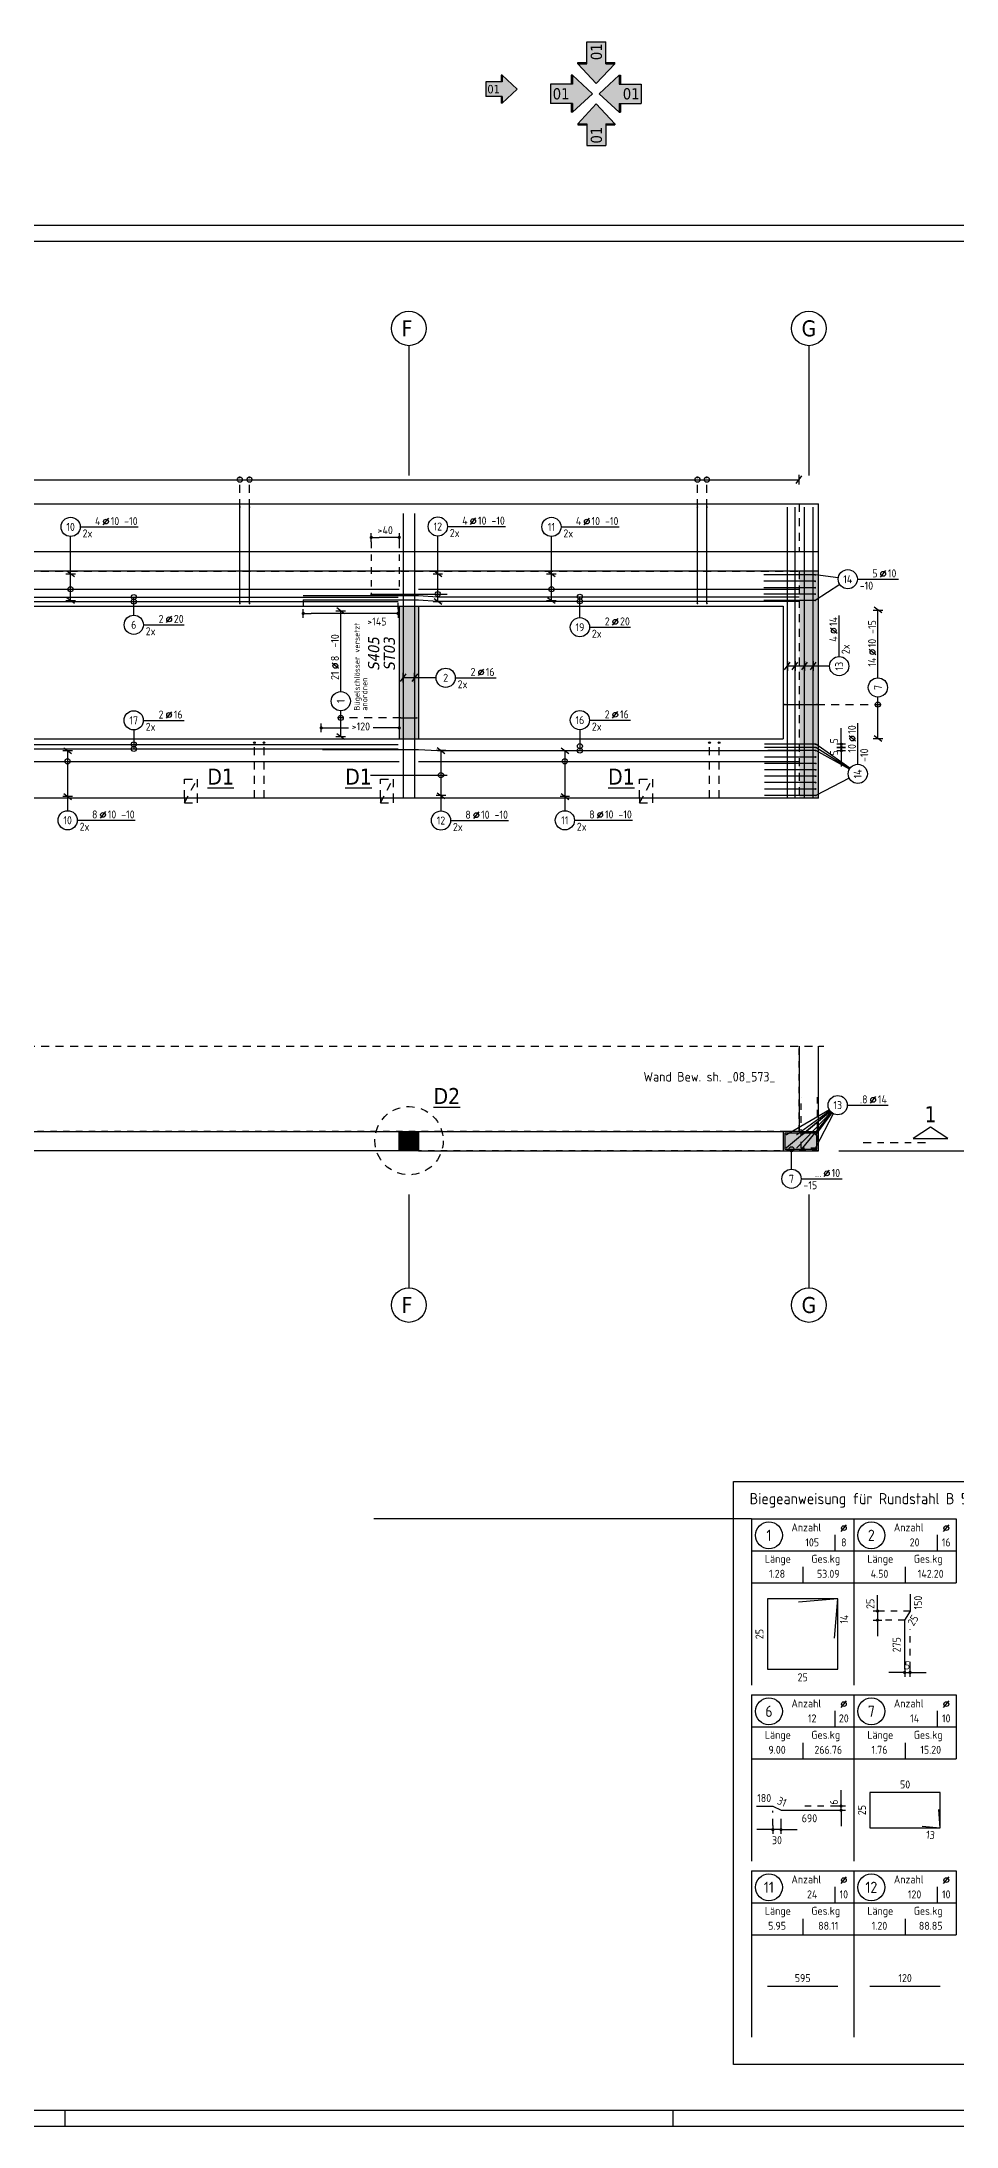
# Model space of a CAD drawing. Extents: x 29.9 to 129.4, y -19 to 13.6.
# Drawn here: x 70.54 to 84.83, y -19.01 to 13.56 of the extents above; entities that cross this region are included whole.
import ezdxf
from ezdxf.enums import TextEntityAlignment as Align

# ---------------------------------------------------------------- set-up
doc = ezdxf.new("R2010")
doc.units = 0
doc.header["$LTSCALE"] = 0.5
for name, pattern in [('AUSGEZOGEN', [1000.01, 1000, 0.01]), ('DOT', [0.175, 0.05, -0.125]), ('HIDDEN', [0.375, 0.25, -0.125]), ('HIDDEN2', [0.187, 0.125, -0.062]), ('HIDDEN4', [0.12, 0.02, -0.1]), ('STRICHPUNKT2', [0.55, 0.25, -0.125, 0.05, -0.125]), ('VERDECKT', [0.375, 0.25, -0.125])]:
    doc.linetypes.add(name, pattern=pattern)
for name, color, linetype in [('ACHSEN', 7, 'Continuous'), ('AFU', 7, 'Continuous'), ('BETON', 7, 'Continuous'), ('Brüstung DG', 7, 'Continuous'), ('DETAIL', 7, 'Continuous'), ('grau_dunkel', 7, 'Continuous'), ('grau_hell', 7, 'Continuous'), ('grau_mittel', 7, 'Continuous'), ('HILFE', 7, 'Continuous'), ('INDEX', 7, 'Continuous'), ('MASSE', 7, 'Continuous'), ('OBJEKT', 7, 'Continuous'), ('RAHMEN', 7, 'Continuous'), ('RND', 7, 'Continuous'), ('RND_BILD', 7, 'Continuous'), ('SCHNITTE', 7, 'Continuous'), ('SFP_Achsen', 7, 'Continuous'), ('TEXT', 7, 'Continuous'), ('VERDECKT', 7, 'Continuous'), ('WD', 7, 'Continuous')]:
    doc.layers.add(name, color=color, linetype=linetype)
doc.layers.add('NOPLOT', color=7, linetype='Continuous', plot=False)
doc.styles.add('helv', font='tahoma.ttf')
doc.styles.add('txt', font='isocp.shx')
doc.linetypes.add('AFU_50K', pattern='A,0.15,["/",Standard,S=0.2,R=0,X=-0.01,Y=-0.1],0.07,["/",Standard,S=0.2,R=0,X=-0.01,Y=-0.1],0.15', length=0.37)
doc.linetypes.add('AFU_50L', pattern='A,0.75,["/",Standard,S=0.2,R=0,X=-0.01,Y=-0.1],0.07,["/",Standard,S=0.2,R=0,X=-0.01,Y=-0.1],0.75', length=1.57)
doc.dimstyles.new('DOT_I', dxfattribs={"dimscale": 0.5, "dimtxt": 0.25, "dimasz": 0.25, "dimexe": 0.1, "dimexo": 0.3, "dimgap": 0.1, "dimtad": 1, "dimdec": 3, "dimzin": 3, "dimtxsty": 'txt', "dimblk": 'DOT', "dimblk1": 'DOT', "dimblk2": 'DOT', "dimsah": 1, "dimcen": 0.1, "dimse1": 1, "dimse2": 1, "dimazin": 0, "dimtfac": 1, "dimtdec": 4, "dimtix": 1, "dimtmove": 2, "dimatfit": 3, "dimfxl": 0, "dimtvp": 1, "dimtolj": 1, "dimtzin": 0, "dimarcsym": 0})

# ---------------------------------------------------------------- blocks, each defined once
blk = doc.blocks.new('lei_gre')
at = {"layer": 'RND', "color": 7, "linetype": 'Continuous'}
for p, q in [((-0.09, -0.12), (0.09, 0.12)), ((0, 0.15), (0, -0.15))]:
    blk.add_line(p, q, dxfattribs=at)
blk = doc.blocks.new('RND_LEI')
at = {"layer": 'RND', "color": 7, "linetype": 'Continuous'}
blk.add_line((1.022, 0.066), (1.19, 0.27), dxfattribs=at)
for centre, radius in [((0, 0), 0.3), ((1.106, 0.168), 0.075)]:
    blk.add_circle(centre, radius, dxfattribs=at)
at = {"layer": 'RND', "color": 7, "linetype": 'Continuous', "style": 'txt'}
blk.add_attdef('POSL', text='', height=0.25, dxfattribs=at).set_placement((0, 0), align=Align.MIDDLE)
blk.add_attdef('ANZ', text='', height=0.25, dxfattribs=at).set_placement((0.931, 0.057), align=Align.RIGHT)
for tag, p in [('DUM', (1.253, 0.057)), ('ABSTD', (1.674, 0.057)), ('POSTXT', (0.374, -0.327))]:
    blk.add_attdef(tag, p, '', height=0.25, dxfattribs=at)
blk = doc.blocks.new('SCHN-1')
at = {"layer": 'SCHNITTE', "color": 5, "linetype": 'Continuous'}
blk.add_lwpolyline([(0.54, 0.125), (0, 0.485), (-0.54, 0.125)], close=True, dxfattribs=at)
at = {"layer": 'SCHNITTE', "color": 6, "linetype": 'Continuous', "style": 'helv'}
blk.add_attdef('SCHN-1', text='', height=0.5, dxfattribs=at).set_placement((0, 0.635), align=Align.CENTER)
blk = doc.blocks.new('DOT')
at = {"layer": 'MASSE', "color": 7, "linetype": 'Continuous'}
for p, q in [((0, 0), (-1, 0)), ((0, 0.54), (0, -0.54))]:
    blk.add_line(p, q, dxfattribs=at)
at = {"layer": 'MASSE', "color": 7, "linetype": 'Continuous', "const_width": 0.2}
blk.add_lwpolyline([(-0.1, 0, 1), (0.1, 0, 1)], format="xyb", close=True, dxfattribs=at)
blk = doc.blocks.new('*D21')
at = {"layer": 'DEFPOINTS', "color": 0, "linetype": 'AUSGEZOGEN', "transparency": 16777216}
for p in [(75.688, 5.815), (75.688, 5.815), (76.126, 5.815)]:
    blk.add_point(p, dxfattribs=at)
at = {"layer": 'MASSE', "color": 0, "linetype": 'AUSGEZOGEN', "lineweight": -2, "transparency": 16777216}
blk.add_line((76.001, 5.815), (75.813, 5.815), dxfattribs=at)
at = {"layer": 'MASSE', "color": 0, "linetype": 'AUSGEZOGEN', "lineweight": -2, "transparency": 16777216, "xscale": 0.125, "yscale": 0.125, "zscale": 0.125, "rotation": 180}
blk.add_blockref('DOT', (75.688, 5.815), dxfattribs=at)
at = {"layer": 'MASSE', "color": 0, "linetype": 'AUSGEZOGEN', "lineweight": -2, "transparency": 16777216, "xscale": 0.125, "yscale": 0.125, "zscale": 0.125}
blk.add_blockref('DOT', (76.126, 5.815), dxfattribs=at)
at = {"layer": 'MASSE', "color": 0, "linetype": 'AUSGEZOGEN', "transparency": 16777216, "insert": (75.907, 5.928), "char_height": 0.125, "attachment_point": 5, "style": 'txt'}
blk.add_mtext('\\A1;>40', dxfattribs=at)
blk = doc.blocks.new('*D24')
at = {"layer": 'DEFPOINTS', "color": 0, "linetype": 'AUSGEZOGEN', "transparency": 16777216}
for p in [(83.032, 2.534), (83.032, 2.484), (83.032, 2.484)]:
    blk.add_point(p, dxfattribs=at)
at = {"layer": 'MASSE', "color": 0, "linetype": 'AUSGEZOGEN', "lineweight": -2, "transparency": 16777216}
for p, q in [((83.032, 2.659), (83.032, 2.784)), ((83.032, 2.534), (83.032, 2.484)), ((83.032, 2.359), (83.032, 2.234))]:
    blk.add_line(p, q, dxfattribs=at)
at = {"layer": 'MASSE', "color": 0, "linetype": 'AUSGEZOGEN', "lineweight": -2, "transparency": 16777216, "xscale": 0.125, "yscale": 0.125, "zscale": 0.125}
for p, rotation in [((83.032, 2.534), 270), ((83.032, 2.484), 90)]:
    blk.add_blockref('DOT', p, dxfattribs=dict(at, rotation=rotation))
at = {"layer": 'MASSE', "color": 0, "linetype": 'AUSGEZOGEN', "transparency": 16777216, "insert": (82.92, 2.449), "char_height": 0.125, "attachment_point": 5, "rotation": 90, "style": 'txt'}
blk.add_mtext('\\A1;5', dxfattribs=at)
blk = doc.blocks.new('*D25')
at = {"layer": 'DEFPOINTS', "color": 0, "linetype": 'AUSGEZOGEN', "transparency": 16777216}
for p in [(83.032, 2.584), (83.032, 2.584), (83.032, 2.534)]:
    blk.add_point(p, dxfattribs=at)
at = {"layer": 'MASSE', "color": 0, "linetype": 'AUSGEZOGEN', "lineweight": -2, "transparency": 16777216}
for p, q in [((83.032, 2.709), (83.032, 2.834)), ((83.032, 2.534), (83.032, 2.584)), ((83.032, 2.409), (83.032, 2.284))]:
    blk.add_line(p, q, dxfattribs=at)
at = {"layer": 'MASSE', "color": 0, "linetype": 'AUSGEZOGEN', "lineweight": -2, "transparency": 16777216, "xscale": 0.125, "yscale": 0.125, "zscale": 0.125}
for p, rotation in [((83.032, 2.584), 270), ((83.032, 2.534), 90)]:
    blk.add_blockref('DOT', p, dxfattribs=dict(at, rotation=rotation))
at = {"layer": 'MASSE', "color": 0, "linetype": 'AUSGEZOGEN', "transparency": 16777216, "insert": (82.92, 2.636), "char_height": 0.125, "attachment_point": 5, "rotation": 90, "style": 'txt'}
blk.add_mtext('\\A1;5', dxfattribs=at)
blk = doc.blocks.new('*D26')
at = {"layer": 'DEFPOINTS', "color": 0, "linetype": 'AUSGEZOGEN', "transparency": 16777216}
for p in [(74.626, 4.627), (74.626, 4.627), (76.107, 4.627)]:
    blk.add_point(p, dxfattribs=at)
at = {"layer": 'MASSE', "color": 0, "linetype": 'AUSGEZOGEN', "lineweight": -2, "transparency": 16777216}
blk.add_line((75.982, 4.627), (74.751, 4.627), dxfattribs=at)
at = {"layer": 'MASSE', "color": 0, "linetype": 'AUSGEZOGEN', "lineweight": -2, "transparency": 16777216, "xscale": 0.125, "yscale": 0.125, "zscale": 0.125, "rotation": 180}
blk.add_blockref('DOT', (74.626, 4.627), dxfattribs=at)
at = {"layer": 'MASSE', "color": 0, "linetype": 'AUSGEZOGEN', "lineweight": -2, "transparency": 16777216, "xscale": 0.125, "yscale": 0.125, "zscale": 0.125}
blk.add_blockref('DOT', (76.107, 4.627), dxfattribs=at)
at = {"layer": 'MASSE', "color": 0, "linetype": 'AUSGEZOGEN', "transparency": 16777216, "insert": (75.777, 4.501), "char_height": 0.125, "attachment_point": 5, "style": 'txt'}
blk.add_mtext('\\A1;>145', dxfattribs=at)
blk = doc.blocks.new('A1-57-0')
at = {"layer": 'RAHMEN'}
for p, q in [((137.9, 59.4), (0, 59.4)), ((0, 0), (137.9, 0))]:
    blk.add_line(p, q, dxfattribs=at)
at = {"layer": 'RAHMEN', "color": 5}
for p, q in [((137.4, 58.9), (2, 58.9)), ((2, 0.5), (137.4, 0.5))]:
    blk.add_line(p, q, dxfattribs=at)
at = {"layer": 'RAHMEN', "color": 7}
for p, q in [((61.9, 0), (61.9, 0.5)), ((80.9, 0), (80.9, 0.5))]:
    blk.add_line(p, q, dxfattribs=at)
blk = doc.blocks.new('*D51')
at = {"layer": 'DEFPOINTS', "color": 0, "linetype": 'AUSGEZOGEN', "transparency": 16777216}
for p in [(84.022, -11.92), (84.106, -11.92), (84.106, -11.92)]:
    blk.add_point(p, dxfattribs=at)
at = {"layer": 'RND_BILD', "color": 0, "linetype": 'AUSGEZOGEN', "lineweight": -2, "transparency": 16777216}
for p, q in [((83.897, -11.92), (83.772, -11.92)), ((84.022, -11.92), (84.106, -11.92)), ((84.231, -11.92), (84.356, -11.92))]:
    blk.add_line(p, q, dxfattribs=at)
at = {"layer": 'RND_BILD', "color": 0, "linetype": 'AUSGEZOGEN', "lineweight": -2, "transparency": 16777216, "xscale": 0.125, "yscale": 0.125, "zscale": 0.125}
blk.add_blockref('DOT', (84.022, -11.92), dxfattribs=at)
at = {"layer": 'RND_BILD', "color": 0, "linetype": 'AUSGEZOGEN', "lineweight": -2, "transparency": 16777216, "xscale": 0.125, "yscale": 0.125, "zscale": 0.125, "rotation": 180}
blk.add_blockref('DOT', (84.106, -11.92), dxfattribs=at)
at = {"layer": 'RND_BILD', "color": 0, "linetype": 'AUSGEZOGEN', "transparency": 16777216, "insert": (84.064, -11.808), "char_height": 0.125, "attachment_point": 5, "style": 'txt'}
blk.add_mtext('\\A1;5', dxfattribs=at)
blk = doc.blocks.new('*D52')
at = {"layer": 'DEFPOINTS', "color": 0, "linetype": 'AUSGEZOGEN', "transparency": 16777216}
for p in [(83.598, -10.96), (83.598, -11.103), (83.598, -11.103)]:
    blk.add_point(p, dxfattribs=at)
at = {"layer": 'MASSE', "color": 0, "linetype": 'AUSGEZOGEN', "lineweight": -2, "transparency": 16777216}
for p, q in [((83.598, -10.835), (83.598, -10.71)), ((83.598, -10.96), (83.598, -11.103)), ((83.598, -11.228), (83.598, -11.353))]:
    blk.add_line(p, q, dxfattribs=at)
at = {"layer": 'MASSE', "color": 0, "linetype": 'AUSGEZOGEN', "lineweight": -2, "transparency": 16777216, "xscale": 0.125, "yscale": 0.125, "zscale": 0.125}
for p, rotation in [((83.598, -10.96), 270), ((83.598, -11.103), 90)]:
    blk.add_blockref('DOT', p, dxfattribs=dict(at, rotation=rotation))
at = {"layer": 'MASSE', "color": 0, "linetype": 'AUSGEZOGEN', "transparency": 16777216, "insert": (83.485, -10.847), "char_height": 0.125, "attachment_point": 5, "rotation": 90, "style": 'txt'}
blk.add_mtext('\\A1;25', dxfattribs=at)
blk = doc.blocks.new('*D62')
at = {"layer": 'DEFPOINTS', "color": 0, "linetype": 'AUSGEZOGEN', "transparency": 16777216}
for p in [(74.907, 2.838), (76.126, 2.838), (76.126, 2.838)]:
    blk.add_point(p, dxfattribs=at)
at = {"layer": 'MASSE', "color": 0, "linetype": 'AUSGEZOGEN', "lineweight": -2, "transparency": 16777216}
for p, q in [((75.032, 2.838), (75.333, 2.838)), ((76.001, 2.838), (75.721, 2.838))]:
    blk.add_line(p, q, dxfattribs=at)
at = {"layer": 'MASSE', "color": 0, "linetype": 'AUSGEZOGEN', "lineweight": -2, "transparency": 16777216, "xscale": 0.125, "yscale": 0.125, "zscale": 0.125, "rotation": 180}
blk.add_blockref('DOT', (74.907, 2.838), dxfattribs=at)
at = {"layer": 'MASSE', "color": 0, "linetype": 'AUSGEZOGEN', "lineweight": -2, "transparency": 16777216, "xscale": 0.125, "yscale": 0.125, "zscale": 0.125}
blk.add_blockref('DOT', (76.126, 2.838), dxfattribs=at)
at = {"layer": 'MASSE', "color": 0, "linetype": 'AUSGEZOGEN', "transparency": 16777216, "insert": (75.527, 2.861), "char_height": 0.125, "attachment_point": 5, "style": 'txt'}
blk.add_mtext('\\A1;>120', dxfattribs=at)
blk = doc.blocks.new('RND_LIS2')
at = {"layer": 'RND', "color": 3, "linetype": 'Continuous'}
for p, q in [((0, 0), (0, -5.2)), ((0, 0), (3.2, 0)), ((3.2, 0), (3.2, -2)), ((2.6, -0.503), (2.6, -1)), ((0, -1), (3.2, -1)), ((1.6, -1.503), (1.6, -2)), ((0, -2), (3.2, -2))]:
    blk.add_line(p, q, dxfattribs=at)
at = {"layer": 'RND', "color": 7, "linetype": 'Continuous'}
blk.add_line((2.805, -0.39), (2.973, -0.186), dxfattribs=at)
at = {"layer": 'RND', "color": 1, "linetype": 'Continuous'}
blk.add_circle((0.545, -0.513), 0.42, dxfattribs=at)
at = {"layer": 'RND', "color": 7, "linetype": 'Continuous'}
blk.add_circle((2.889, -0.288), 0.075, dxfattribs=at)
at = {"layer": 'RND', "color": 7, "linetype": 'Continuous', "style": 'txt'}
for s, p in [('Anzahl', (1.249, -0.391)), ('Länge', (0.42, -1.373)), ('Ges.kg', (1.872, -1.373))]:
    blk.add_text(s, height=0.25, dxfattribs=at).set_placement(p)
at = {"layer": 'RND', "color": 1, "linetype": 'Continuous', "style": 'txt'}
blk.add_attdef('POS1', text='', height=0.35, dxfattribs=at).set_placement((0.545, -0.513), align=Align.MIDDLE)
at = {"layer": 'RND', "color": 7, "linetype": 'Continuous', "style": 'txt'}
for tag, p in [('STK1', (1.897, -0.859)), ('DS1', (2.885, -0.859)), ('LANG1', (0.8, -1.841)), ('GEW', (2.4, -1.841))]:
    blk.add_attdef(tag, text='', height=0.25, dxfattribs=at).set_placement(p, align=Align.CENTER)
blk = doc.blocks.new('*D67')
at = {"layer": 'DEFPOINTS', "color": 0, "linetype": 'AUSGEZOGEN', "transparency": 16777216}
for p in [(83.028, -14.007), (83.028, -14.007), (83.028, -14.073)]:
    blk.add_point(p, dxfattribs=at)
at = {"layer": 'RND_BILD', "color": 0, "linetype": 'AUSGEZOGEN', "lineweight": -2, "transparency": 16777216}
for p, q in [((83.028, -13.882), (83.028, -13.757)), ((83.028, -14.073), (83.028, -14.007)), ((83.028, -14.198), (83.028, -14.323))]:
    blk.add_line(p, q, dxfattribs=at)
at = {"layer": 'RND_BILD', "color": 0, "linetype": 'AUSGEZOGEN', "lineweight": -2, "transparency": 16777216, "xscale": 0.125, "yscale": 0.125, "zscale": 0.125}
for p, rotation in [((83.028, -14.007), 270), ((83.028, -14.073), 90)]:
    blk.add_blockref('DOT', p, dxfattribs=dict(at, rotation=rotation))
at = {"layer": 'RND_BILD', "color": 0, "linetype": 'AUSGEZOGEN', "transparency": 16777216, "insert": (82.916, -13.946), "char_height": 0.125, "attachment_point": 5, "rotation": 90, "style": 'txt'}
blk.add_mtext('\\A1;6', dxfattribs=at)
blk = doc.blocks.new('*D68')
at = {"layer": 'DEFPOINTS', "color": 0, "linetype": 'AUSGEZOGEN', "transparency": 16777216}
for p in [(81.963, -14.376), (81.963, -14.376), (82.091, -14.376)]:
    blk.add_point(p, dxfattribs=at)
at = {"layer": 'MASSE', "color": 0, "linetype": 'AUSGEZOGEN', "lineweight": -2, "transparency": 16777216}
for p, q in [((81.838, -14.376), (81.713, -14.376)), ((82.091, -14.376), (81.963, -14.376)), ((82.216, -14.376), (82.341, -14.376))]:
    blk.add_line(p, q, dxfattribs=at)
at = {"layer": 'MASSE', "color": 0, "linetype": 'AUSGEZOGEN', "lineweight": -2, "transparency": 16777216, "xscale": 0.125, "yscale": 0.125, "zscale": 0.125}
blk.add_blockref('DOT', (81.963, -14.376), dxfattribs=at)
at = {"layer": 'MASSE', "color": 0, "linetype": 'AUSGEZOGEN', "lineweight": -2, "transparency": 16777216, "xscale": 0.125, "yscale": 0.125, "zscale": 0.125, "rotation": 180}
blk.add_blockref('DOT', (82.091, -14.376), dxfattribs=at)
at = {"layer": 'MASSE', "color": 0, "linetype": 'AUSGEZOGEN', "transparency": 16777216, "insert": (82.027, -14.541), "char_height": 0.125, "attachment_point": 5, "style": 'txt'}
blk.add_mtext('\\A1;30', dxfattribs=at)
blk = doc.blocks.new('hin_ind5')
at = {"layer": 'grau_hell', "linetype": 'AUSGEZOGEN'}
h = blk.add_hatch(color=9, dxfattribs=at)
h.dxf.hatch_style = 2
h.paths.add_polyline_path([(0, 0), (0.619, -0.577), (0.619, -0.3), (1.306, -0.3), (1.306, 0.3), (0.619, 0.3), (0.619, 0.577)])
h.paths.add_polyline_path([(0.34, -0.274), (1.311, -0.274), (1.311, 0.274), (0.34, 0.274)], flags=9)
at = {"layer": 'OBJEKT', "linetype": 'AUSGEZOGEN'}
for points in [[(0.619, 0.3), (0.66, 0.3), (0.66, 0.577), (0.619, 0.577)], [(0.619, -0.577), (0.66, -0.577), (0.66, -0.3), (0.619, -0.3)]]:
    blk.add_hatch(color=1, dxfattribs=at).paths.add_polyline_path(points)
at = {"layer": 'OBJEKT', "color": 1, "linetype": 'AUSGEZOGEN'}
for p, q in [((0, 0), (0.619, 0.577)), ((0, 0), (0.619, -0.577)), ((0.619, 0.577), (0.619, 0.3)), ((0.619, 0.577), (0.66, 0.577)), ((0.619, 0.3), (1.306, 0.3)), ((0.66, 0.577), (0.66, 0.3)), ((1.306, 0.3), (1.306, -0.3)), ((0.619, -0.3), (0.619, -0.577)), ((0.619, -0.3), (1.306, -0.3)), ((0.66, -0.3), (0.66, -0.577))]:
    blk.add_line(p, q, dxfattribs=at)
at = {"layer": 'OBJEKT', "color": 7, "linetype": 'AUSGEZOGEN'}
blk.add_line((0.619, -0.577), (0.66, -0.577), dxfattribs=at)
at = {"layer": 'INDEX', "color": 1, "linetype": 'Continuous', "style": 'helv'}
blk.add_attdef('INDEX', text='', height=0.35, rotation=360, dxfattribs=at).set_placement((1.259, 0), align=Align.MIDDLE_RIGHT)

msp = doc.modelspace()

# ---------------------------------------------------------------- hatches: boundary and pattern name
at = {"layer": 'grau_dunkel'}
h = msp.add_hatch(color=21, dxfattribs=at)
h.paths.add_polyline_path([(76.1257, 2.6682), (76.4257, 2.6682), (76.4257, 4.7382), (76.1257, 4.7382)])
h.paths.add_polyline_path([(68.6257, 2.6682), (68.9257, 2.6682), (68.9257, 4.7382), (68.6257, 4.7382)])
h.paths.add_polyline_path([(61.4257, 4.7382), (61.1257, 4.7382), (61.1257, 2.6682), (61.4257, 2.6682)])
h.paths.add_polyline_path([(53.9257, 4.7382), (53.6257, 4.7382), (53.6257, 2.6682), (53.9257, 2.6682)])
h.paths.add_polyline_path([(47.6757, 4.7382), (47.3757, 4.7382), (47.3757, 2.6682), (47.6757, 2.6682)])
at = {"layer": 'grau_mittel'}
for points in [[(82.6757, 5.2882), (82.3757, 5.2882), (82.3757, 1.7382), (82.6757, 1.7382)], [(76.4257, -3.4699), (76.1257, -3.4699), (76.1257, -3.7699), (76.4257, -3.7699)], [(82.6757, -3.7699), (82.6757, -3.4699), (82.3757, -3.4699), (82.3757, -3.4699), (82.1257, -3.4699), (82.1257, -3.7699)]]:
    msp.add_hatch(color=61, dxfattribs=at).paths.add_polyline_path(points)

# ---------------------------------------------------------------- linework, layer by layer
at = {"layer": 'ACHSEN', "color": 140, "linetype": 'AUSGEZOGEN'}
for p, q in [((76.2757, 8.8107), (76.2757, 6.7833)), ((82.5257, 8.8107), (82.5257, 6.7833)), ((82.9926, -3.7699), (85.4257, -3.7699)), ((76.2757, -4.4526), (76.2757, -5.9084)), ((82.5257, -4.4526), (82.5257, -5.9084))]:
    msp.add_line(p, q, dxfattribs=at)
at = {"layer": 'AFU', "color": 8, "linetype": 'AFU_50L'}
for p, q in [((82.6757, 5.5882), (43.7007, 5.5882)), ((82.6757, 5.2882), (43.7007, 5.2882)), ((82.6757, 1.7382), (43.7007, 1.7382))]:
    msp.add_line(p, q, dxfattribs=at)
at = {"layer": 'AFU', "color": 8, "linetype": 'AFU_50K'}
for p, q in [((76.1257, 4.7382), (76.4257, 4.7382)), ((76.1257, 2.6682), (76.4257, 2.6682))]:
    msp.add_line(p, q, dxfattribs=at)
at = {"layer": 'BETON', "color": 6, "linetype": 'AUSGEZOGEN'}
for p, q in [((43.6257, 6.3382), (82.6757, 6.3382)), ((82.6757, 1.7382), (82.6757, 6.3382)), ((68.9257, 4.7382), (76.1257, 4.7382)), ((76.1257, 4.7382), (76.1257, 2.6682)), ((76.4257, 4.7382), (82.1257, 4.7382)), ((76.4257, 4.7382), (76.4257, 2.6682)), ((82.1257, 4.7382), (82.1257, 2.6682)), ((68.9257, 2.6682), (76.1257, 2.6682)), ((76.4257, 2.6682), (82.1257, 2.6682))]:
    msp.add_line(p, q, dxfattribs=at)
at = {"layer": 'BETON', "color": 6, "linetype": 'AUSGEZOGEN', "lineweight": -2}
for p, q in [((82.3757, -2.135), (82.3757, -3.4699)), ((82.6757, -3.7699), (82.6757, -2.135)), ((82.3757, -3.4699), (82.1257, -3.4699)), ((82.1257, -3.4699), (82.1257, -3.7699)), ((82.1257, -3.7699), (82.6757, -3.7699))]:
    msp.add_line(p, q, dxfattribs=at)
msp.add_lwpolyline([(76.1257, -3.4699), (76.4257, -3.4699), (76.4257, -3.7699), (76.1257, -3.7699)], close=True, dxfattribs=at)
at = {"layer": 'Brüstung DG', "color": 102, "linetype": 'DOT'}
for p, q in [((82.3757, -3.4699), (82.3757, -2.135)), ((82.6757, -3.7699), (82.6757, -2.135)), ((82.3757, -3.4699), (43.9757, -3.4699)), ((82.6757, -3.7699), (43.7007, -3.7699))]:
    msp.add_line(p, q, dxfattribs=at)
at = {"layer": 'DETAIL', "color": 102, "linetype": 'VERDECKT'}
msp.add_circle((76.2791, -3.6107), 0.5334, dxfattribs=at)
at = {"layer": 'HILFE', "color": 102, "linetype": 'HIDDEN'}
msp.add_line((43.5331, -2.135), (82.7595, -2.135), dxfattribs=at)
at = {"layer": 'MASSE', "color": 7, "linetype": 'HIDDEN4'}
for p, q in [((75.6882, 5.7479), (75.6882, 4.9288)), ((76.1257, 5.7479), (76.1257, 5.0057)), ((74.6257, 4.8378), (74.6257, 4.6948)), ((76.1073, 4.6948), (76.1073, 4.8118))]:
    msp.add_line(p, q, dxfattribs=at)
at = {"layer": 'NOPLOT', "color": 191, "linetype": 'AUSGEZOGEN'}
for p, q in [((82.3757, -3.4699), (82.6757, -3.4699)), ((81.6285, -9.5202), (75.7283, -9.5202))]:
    msp.add_line(p, q, dxfattribs=at)
at = {"layer": 'OBJEKT', "color": 7, "linetype": 'AUSGEZOGEN'}
for p, q in [((68.9257, -3.4699), (76.1257, -3.4699)), ((76.4257, -3.4699), (82.1257, -3.4699)), ((76.1257, -3.7699), (68.9257, -3.7699)), ((76.4257, -3.7699), (82.1257, -3.7699))]:
    msp.add_line(p, q, dxfattribs=at)
at = {"layer": 'RND', "color": 7, "linetype": 'AUSGEZOGEN'}
for p, q in [((67.0632, 6.717), (82.3703, 6.717)), ((71.1421, 5.9788), (72.0483, 5.9788)), ((76.879, 5.9853), (77.7852, 5.9853)), ((78.6532, 5.9788), (79.5595, 5.9788)), ((70.9921, 5.2449), (70.9921, 5.8288)), ((76.729, 5.2437), (76.729, 5.8353)), ((78.5032, 5.2449), (78.5032, 5.8288)), ((70.9921, 4.8278), (70.9921, 5.2449)), ((76.729, 4.8125), (76.729, 5.2437)), ((78.5032, 4.8278), (78.5032, 5.2449)), ((83.2829, 5.162), (83.9229, 5.162)), ((75.2124, 3.4059), (75.2124, 4.668)), ((82.9985, 3.9539), (82.9985, 4.5939)), ((83.6038, 3.6208), (83.6038, 4.6801)), ((72.1284, 4.4501), (72.7684, 4.4501)), ((79.0987, 4.4119), (79.7387, 4.4119)), ((77.0013, 3.6218), (77.6413, 3.6218)), ((83.6038, 2.6715), (83.6038, 3.3208)), ((72.1278, 2.9566), (72.7678, 2.9566)), ((75.2124, 2.7021), (75.2124, 3.1059)), ((79.0982, 2.96), (79.7382, 2.96)), ((83.2891, 2.2706), (83.2891, 2.9106)), ((70.9456, 2.4827), (70.9456, 1.7667)), ((76.778, 2.4856), (76.778, 1.7813)), ((78.7132, 2.4827), (78.7132, 1.7667)), ((70.9456, 1.7667), (70.9456, 1.5454)), ((76.778, 1.7813), (76.778, 1.5414)), ((78.7132, 1.7667), (78.7132, 1.5454)), ((71.0956, 1.3954), (72.0018, 1.3954)), ((76.928, 1.3914), (77.8342, 1.3914)), ((78.8632, 1.3954), (79.7694, 1.3954)), ((83.1261, -3.0561), (83.7661, -3.0561)), ((82.4039, -4.2061), (83.0439, -4.2061))]:
    msp.add_line(p, q, dxfattribs=at)
at = {"layer": 'RND', "color": 102, "linetype": 'VERDECKT'}
for p, q in [((73.6364, 6.2888), (73.6364, 6.767)), ((73.7864, 6.2888), (73.7864, 6.767)), ((80.7833, 6.2888), (80.7833, 6.767)), ((80.9333, 6.2888), (80.9333, 6.767)), ((76.1507, 2.9946), (75.1624, 2.9946)), ((82.6494, 3.2031), (83.6538, 3.2031))]:
    msp.add_line(p, q, dxfattribs=at)
at = {"layer": 'RND', "color": 102, "linetype": 'AUSGEZOGEN'}
for p, q in [((82.9842, 5.1818), (82.6311, 5.2289)), ((78.9487, 4.5619), (78.9487, 4.8878)), ((83.0074, 5.0798), (82.6241, 4.8289)), ((71.9784, 4.6001), (71.9784, 4.8818)), ((76.7013, 3.6218), (76.1857, 3.6218)), ((82.8485, 3.8039), (82.1906, 3.8039)), ((71.9778, 2.8066), (71.9778, 2.5112)), ((78.9482, 2.81), (78.9482, 2.4834)), ((83.1665, 2.207), (82.6324, 2.5835)), ((83.1621, 2.2004), (82.6324, 2.5335)), ((83.1578, 2.1931), (82.6324, 2.4835)), ((83.1557, 2.0521), (82.6324, 1.7835)), ((82.8461, -3.1308), (82.1739, -3.5172)), ((82.8608, -3.1519), (82.1739, -3.7226)), ((82.8546, -3.144), (82.3385, -3.5172)), ((82.8724, -3.1645), (82.3385, -3.7226)), ((82.8612, -3.1525), (82.4261, -3.5172)), ((82.8807, -3.1718), (82.4261, -3.7226)), ((82.8858, -3.1758), (82.6281, -3.5172)), ((82.9067, -3.1891), (82.6281, -3.7226)), ((82.2539, -4.0561), (82.2539, -3.7449))]:
    msp.add_line(p, q, dxfattribs=at)
at = {"layer": 'RND', "color": 7, "linetype": 'AUSGEZOGEN'}
for points, const_width in [([(73.6294, 6.2888, 1), (73.6434, 6.2888, 1)], 0.014), ([(73.7794, 6.2888, 1), (73.7934, 6.2888, 1)], 0.014), ([(80.7763, 6.2888, 1), (80.7903, 6.2888, 1)], 0.014), ([(80.9263, 6.2888, 1), (80.9403, 6.2888, 1)], 0.014), ([(82.6311, 5.2289, -1), (82.6171, 5.2289, -1)], 0.014), ([(82.6311, 5.1289, -1), (82.6171, 5.1289, -1)], 0.014), ([(82.6311, 5.0289, -1), (82.6171, 5.0289, -1)], 0.014), ([(82.6311, 4.9289, -1), (82.6171, 4.9289, -1)], 0.014), ([(73.6294, 4.7838, 1), (73.6434, 4.7838, 1)], 0.014), ([(73.7794, 4.7838, 1), (73.7934, 4.7838, 1)], 0.014), ([(80.7763, 4.7838, 1), (80.7903, 4.7838, 1)], 0.014), ([(80.9263, 4.7838, 1), (80.9403, 4.7838, 1)], 0.014), ([(82.6311, 4.8289, -1), (82.6171, 4.8289, -1)], 0.014), ([(76.1444, 2.9946, 1), (76.1569, 2.9946, 1)], 0.0125), ([(76.3944, 2.9946, 1), (76.4069, 2.9946, 1)], 0.0125), ([(82.1424, 3.2031, 1), (82.1564, 3.2031, 1)], 0.014), ([(82.6424, 3.2031, 1), (82.6564, 3.2031, 1)], 0.014), ([(82.6394, 2.5835, -1), (82.6254, 2.5835, -1)], 0.014), ([(82.6394, 2.5335, -1), (82.6254, 2.5335, -1)], 0.014), ([(82.6394, 2.4835, -1), (82.6254, 2.4835, -1)], 0.014), ([(82.6394, 2.3835, -1), (82.6254, 2.3835, -1)], 0.014), ([(82.6394, 2.2835, -1), (82.6254, 2.2835, -1)], 0.014), ([(82.6394, 2.1835, -1), (82.6254, 2.1835, -1)], 0.014), ([(82.6394, 2.0835, -1), (82.6254, 2.0835, -1)], 0.014), ([(82.6394, 1.9835, -1), (82.6254, 1.9835, -1)], 0.014), ([(82.6394, 1.8835, -1), (82.6254, 1.8835, -1)], 0.014), ([(82.6394, 1.7835, -1), (82.6254, 1.7835, -1)], 0.014), ([(76.1745, -3.5209, 1), (76.1885, -3.5209, 1)], 0.014), ([(76.3629, -3.5209, 1), (76.3769, -3.5209, 1)], 0.014), ([(82.1689, -3.5172, 1), (82.1789, -3.5172, 1)], 0.01), ([(82.3335, -3.5172, 1), (82.3435, -3.5172, 1)], 0.01), ([(82.4211, -3.5172, 1), (82.4311, -3.5172, 1)], 0.01), ([(82.6231, -3.5172, 1), (82.6331, -3.5172, 1)], 0.01), ([(76.1745, -3.7189, 1), (76.1885, -3.7189, 1)], 0.014), ([(76.3629, -3.7189, 1), (76.3769, -3.7189, 1)], 0.014), ([(82.1689, -3.7226, -1), (82.1789, -3.7226, -1)], 0.01), ([(82.3335, -3.7226, -1), (82.3435, -3.7226, -1)], 0.01), ([(82.4211, -3.7226, -1), (82.4311, -3.7226, -1)], 0.01), ([(82.6231, -3.7226, -1), (82.6331, -3.7226, -1)], 0.01)]:
    msp.add_lwpolyline(points, format="xyb", close=True, dxfattribs=dict(at, const_width=const_width))
at = {"layer": 'RND', "color": 1, "linetype": 'AUSGEZOGEN'}
for points in [[(73.6364, 4.7838), (73.6364, 6.2888)], [(73.7864, 4.7838), (73.7864, 6.2888)], [(80.7833, 4.7838), (80.7833, 6.2888)], [(80.9333, 4.7838), (80.9333, 6.2888)], [(82.1906, 1.7382), (82.1906, 6.2882)], [(82.31, 1.7382), (82.31, 6.2882)], [(82.4582, 1.7382), (82.4582, 6.2882)], [(82.594, 1.7382), (82.594, 6.2882)], [(76.1857, 6.1882), (76.1857, 1.7382)], [(76.3657, 6.1882), (76.3657, 1.7382)], [(82.6241, 5.2289), (81.8241, 5.2289)], [(67.1073, 4.9018), (68.9073, 4.9018), (69.2073, 4.8818), (76.1073, 4.8818)], [(68.9257, 5.0057), (76.1257, 5.0057)], [(74.6257, 4.9078), (76.4257, 4.9078), (76.7257, 4.8878), (82.3757, 4.8878)], [(75.6757, 4.9288), (76.8757, 4.9288)], [(76.4257, 5.0057), (82.3757, 5.0057)], [(82.6241, 5.1289), (81.8241, 5.1289)], [(82.6241, 5.0289), (81.8241, 5.0289)], [(82.6241, 4.9289), (81.8241, 4.9289)], [(67.1073, 4.8318), (68.9073, 4.8318), (69.2073, 4.8118), (76.1073, 4.8118)], [(74.6257, 4.8378), (76.4257, 4.8378), (76.7257, 4.8178), (82.3757, 4.8178)], [(82.6241, 4.8289), (81.8241, 4.8289)], [(76.1507, 2.9946), (76.4007, 2.9946)], [(82.1494, 3.2031), (82.6494, 3.2031)], [(67.4073, 2.6012), (68.9073, 2.6012), (69.2073, 2.5812), (76.1073, 2.5812)], [(67.4073, 2.5312), (68.9073, 2.5312), (69.2073, 2.5112), (76.1073, 2.5112)], [(68.9257, 2.316), (76.1257, 2.316)], [(74.9257, 2.5034), (76.4257, 2.5034), (76.7257, 2.4834), (82.3757, 2.4834)], [(76.4257, 2.316), (82.3757, 2.316)], [(82.6324, 2.5835), (81.8324, 2.5835)], [(82.6324, 2.5335), (81.8324, 2.5335)], [(82.6324, 2.3835), (81.8324, 2.3835)], [(82.6324, 2.2835), (81.8324, 2.2835)], [(82.6324, 2.4835), (81.8824, 2.4835)], [(75.6757, 2.0998), (76.8757, 2.0998)], [(82.6324, 2.1835), (81.8324, 2.1835)], [(82.6324, 2.0835), (81.8324, 2.0835)], [(82.6324, 1.9835), (81.8324, 1.9835)], [(82.6324, 1.8835), (81.8324, 1.8835)], [(82.6324, 1.7835), (81.8324, 1.7835)]]:
    msp.add_lwpolyline(points, dxfattribs=at)
at = {"layer": 'RND', "color": 1, "linetype": 'HIDDEN'}
for points in [[(73.8636, 1.7382), (73.8636, 2.6082)], [(74.0136, 1.7382), (74.0136, 2.6082)], [(80.9723, 1.7382), (80.9723, 2.6082)], [(81.1223, 1.7382), (81.1223, 2.6082)]]:
    msp.add_lwpolyline(points, dxfattribs=at)
at = {"layer": 'RND', "color": 1, "linetype": 'HIDDEN2'}
msp.add_lwpolyline([(82.6554, -2.9299), (82.6554, -3.7299), (82.4054, -3.7299), (82.4054, -2.9299)], dxfattribs=at)
at = {"layer": 'RND', "color": 1, "linetype": 'AUSGEZOGEN', "lineweight": -2}
msp.add_lwpolyline([(76.1707, -3.4949), (76.3807, -3.4949, -0.4142136), (76.4007, -3.5149), (76.4007, -3.7249, -0.4142136), (76.3807, -3.7449), (76.1707, -3.7449, -0.4142136), (76.1507, -3.7249), (76.1507, -3.5149, -0.4142136)], format="xyb", close=True, dxfattribs=at)
at = {"layer": 'RND', "color": 1, "linetype": 'AUSGEZOGEN'}
msp.add_lwpolyline([(82.1507, -3.7449), (82.6507, -3.7449), (82.6507, -3.4949), (82.1507, -3.4949)], close=True, dxfattribs=at)
at = {"layer": 'RND', "color": 7, "linetype": 'AUSGEZOGEN'}
for centre, radius in [((73.6364, 6.717), 0.04), ((73.7864, 6.717), 0.04), ((80.7833, 6.717), 0.04), ((80.9333, 6.717), 0.04), ((70.9921, 5.0057), 0.04), ((71.9784, 4.8818), 0.04), ((76.729, 4.9288), 0.04), ((78.5032, 5.0057), 0.04), ((78.9487, 4.8878), 0.04), ((71.9784, 4.8118), 0.04), ((78.9487, 4.8178), 0.04), ((75.2124, 2.9946), 0.04), ((83.6038, 3.2031), 0.04), ((71.9778, 2.5812), 0.04), ((73.8636, 2.6082), 0.014), ((74.0136, 2.6082), 0.014), ((80.9723, 2.6082), 0.014), ((81.1223, 2.6082), 0.014), ((70.9456, 2.316), 0.04), ((71.9778, 2.5112), 0.04), ((78.7132, 2.316), 0.04), ((78.9482, 2.5534), 0.04), ((78.9482, 2.4834), 0.04), ((76.778, 2.0998), 0.04), ((82.2539, -3.7449), 0.04)]:
    msp.add_circle(centre, radius, dxfattribs=at)
at = {"layer": 'RND_BILD', "color": 7, "linetype": 'HIDDEN4'}
for p, q in [((84.1058, -10.9598), (83.6654, -10.9598)), ((84.0216, -11.1025), (83.6654, -11.1025)), ((84.1058, -11.8527), (84.1058, -11.2493)), ((81.9635, -14.3089), (81.9635, -14.0833)), ((82.0906, -14.3089), (82.0906, -14.1342)), ((82.961, -14.0065), (82.3677, -14.0065))]:
    msp.add_line(p, q, dxfattribs=at)
at = {"layer": 'RND_BILD', "color": 1, "linetype": 'AUSGEZOGEN'}
msp.add_lwpolyline([(81.3457, -8.9342), (98.3408, -8.9342), (98.3408, -18.0442), (81.3457, -18.0442)], close=True, dxfattribs=at)
for points in [[(84.1058, -10.6963), (84.1058, -10.9598), (84.0216, -11.1025), (84.0216, -11.8702)], [(82.9248, -11.3839), (82.9785, -10.7702), (81.8785, -10.7702), (81.8785, -11.8702), (82.9785, -11.8702), (82.9785, -10.7702), (82.3648, -10.8239)], [(84.2936, -14.3203), (84.5785, -14.3452), (84.5785, -13.7952), (83.4785, -13.7952), (83.4785, -14.3452), (84.5785, -14.3452), (84.5536, -14.0603)], [(81.7088, -14.0065), (81.9635, -14.0065), (82.0906, -14.0734), (82.9785, -14.0734)], [(81.8785, -16.8202), (82.9785, -16.8202)], [(83.4785, -16.8202), (84.5785, -16.8202)]]:
    msp.add_lwpolyline(points, dxfattribs=at)
at = {"layer": 'SCHNITTE', "color": 5, "linetype": 'STRICHPUNKT2'}
msp.add_line((83.3727, -3.6399), (84.4254, -3.6399), dxfattribs=at)
at = {"layer": 'SFP_Achsen', "color": 7, "linetype": 'AUSGEZOGEN'}
for centre in [(76.2757, 9.0812), (82.5257, 9.0812), (76.2757, -6.1789), (82.5257, -6.1789)]:
    msp.add_circle(centre, 0.2705, dxfattribs=at)
at = {"layer": 'VERDECKT', "color": 7, "linetype": 'HIDDEN'}
for p, q in [((82.3757, 6.3382), (82.3757, 5.5882)), ((82.3757, 5.5882), (43.9757, 5.5882)), ((43.9757, 5.2882), (82.3757, 5.2882)), ((82.3757, 5.2882), (82.3757, 1.7382))]:
    msp.add_line(p, q, dxfattribs=at)
at = {"layer": 'WD', "color": 7, "linetype": 'HIDDEN'}
for p, q in [((72.7707, 1.7382), (72.7707, 2.0382)), ((72.7707, 2.0382), (72.9707, 2.0382)), ((72.7707, 1.6682), (72.9707, 2.0382)), ((72.9707, 2.0382), (72.9707, 1.7382)), ((75.8307, 1.7382), (75.8307, 2.0382)), ((75.8307, 2.0382), (76.0307, 2.0382)), ((75.8307, 1.6682), (76.0307, 2.0382)), ((76.0307, 2.0382), (76.0307, 1.7382)), ((79.8807, 1.7382), (79.8807, 2.0382)), ((79.8807, 2.0382), (80.0807, 2.0382)), ((79.8807, 1.6682), (80.0807, 2.0382)), ((80.0807, 2.0382), (80.0807, 1.7382)), ((72.7707, 1.7382), (72.7707, 1.6682)), ((72.7707, 1.6682), (72.9707, 1.6682)), ((72.9707, 1.7382), (72.9707, 1.6682)), ((75.8307, 1.7382), (75.8307, 1.6682)), ((75.8307, 1.6682), (76.0307, 1.6682)), ((76.0307, 1.7382), (76.0307, 1.6682)), ((79.8807, 1.7382), (79.8807, 1.6682)), ((79.8807, 1.6682), (80.0807, 1.6682)), ((80.0807, 1.7382), (80.0807, 1.6682))]:
    msp.add_line(p, q, dxfattribs=at)

# ---------------------------------------------------------------- block references
at = {"layer": 'RAHMEN', "color": 7, "linetype": 'AUSGEZOGEN', "xscale": 0.5, "yscale": 0.5, "zscale": 0.5}
msp.add_blockref('A1-57-0', (39.9553, -19.0109), dxfattribs=at)
at = {"layer": 'RND', "color": 7, "linetype": 'AUSGEZOGEN', "xscale": 0.5, "yscale": 0.5, "zscale": 0.5}
for p in [(82.3703, 6.717), (82.1906, 3.8039), (82.31, 3.8039), (82.4582, 3.8039), (82.594, 3.8039)]:
    msp.add_blockref('lei_gre', p, dxfattribs=at)
for p, values in [((70.9921, 5.9788), {'POSL': '10', 'DUM': '10', 'ANZ': '4', 'ABSTD': '-10', 'POSTXT': '2x'}), ((76.729, 5.9853), {'POSL': '12', 'DUM': '10', 'ANZ': '4', 'ABSTD': '-10', 'POSTXT': '2x'}), ((78.5032, 5.9788), {'POSL': '11', 'DUM': '10', 'ANZ': '4', 'ABSTD': '-10', 'POSTXT': '2x'}), ((83.1329, 5.162), {'POSL': '14', 'DUM': '10', 'ANZ': '5', 'POSTXT': '-10'}), ((71.9784, 4.4501), {'POSL': '6', 'DUM': '20', 'ANZ': '2', 'POSTXT': '2x'}), ((78.9487, 4.4119), {'POSL': '19', 'DUM': '20', 'ANZ': '2', 'POSTXT': '2x'}), ((76.8513, 3.6218), {'POSL': '2', 'DUM': '16', 'ANZ': '2', 'POSTXT': '2x'}), ((71.9778, 2.9566), {'POSL': '17', 'DUM': '16', 'ANZ': '2', 'POSTXT': '2x'}), ((78.9482, 2.96), {'POSL': '16', 'DUM': '16', 'ANZ': '2', 'POSTXT': '2x'}), ((70.9456, 1.3954), {'POSL': '10', 'DUM': '10', 'ANZ': '8', 'ABSTD': '-10', 'POSTXT': '2x'}), ((76.778, 1.3914), {'POSL': '12', 'DUM': '10', 'ANZ': '8', 'ABSTD': '-10', 'POSTXT': '2x'}), ((78.7132, 1.3954), {'POSL': '11', 'DUM': '10', 'ANZ': '8', 'ABSTD': '-10', 'POSTXT': '2x'}), ((82.9761, -3.0561), {'POSL': '13', 'DUM': '14', 'ANZ': '.8'}), ((82.2539, -4.2061), {'POSL': '7', 'DUM': '10', 'ANZ': '...', 'POSTXT': '-15'})]:
    msp.add_blockref('RND_LEI', p, dxfattribs=at).add_auto_attribs(values)
for p, rotation in [((70.9921, 5.2449), 90), ((76.729, 5.2437), 90), ((78.5032, 5.2449), 90), ((70.9921, 4.8278), 90), ((75.2124, 4.668), 90), ((76.729, 4.8125), 90), ((78.5032, 4.8278), 90), ((83.6038, 4.6801), 90), ((75.2124, 2.7021), 90), ((83.6038, 2.6715), 90), ((70.9456, 2.4827), 270), ((76.778, 2.4856), 270), ((78.7132, 2.4827), 270), ((70.9456, 1.7667), 270), ((76.778, 1.7813), 270), ((78.7132, 1.7667), 270)]:
    msp.add_blockref('lei_gre', p, dxfattribs=dict(at, rotation=rotation))
at = {"layer": 'RND', "color": 7, "linetype": 'AUSGEZOGEN', "xscale": 0.5, "yscale": 0.5, "zscale": 0.5, "rotation": 90}
for p, values in [((82.9985, 3.8039), {'POSL': '13', 'DUM': '14', 'ANZ': '4', 'POSTXT': '2x'}), ((75.2124, 3.2559), {'POSL': '1', 'DUM': '8', 'ANZ': '21', 'ABSTD': '-10'}), ((83.6038, 3.4708), {'POSL': '7', 'DUM': '10', 'ANZ': '14', 'ABSTD': '-15'}), ((83.2891, 2.1206), {'POSL': '14', 'DUM': '10', 'ANZ': '10', 'POSTXT': '-10'})]:
    msp.add_blockref('RND_LEI', p, dxfattribs=at).add_auto_attribs(values)
at = {"layer": 'RND', "color": 102, "linetype": 'AUSGEZOGEN', "xscale": 0.5, "yscale": 0.5, "zscale": 0.5, "rotation": 180}
for p in [(76.1857, 3.6218), (76.3657, 3.6218)]:
    msp.add_blockref('lei_gre', p, dxfattribs=at)
at = {"layer": 'RND_BILD', "color": 7, "linetype": 'AUSGEZOGEN', "xscale": 0.5, "yscale": 0.5, "zscale": 0.5, "rotation": 90}
msp.add_blockref('hin_ind5', (79.2045, 12.9049), dxfattribs=at).add_auto_attribs({'INDEX': '01'})
at = {"layer": 'RND_BILD', "color": 7, "linetype": 'AUSGEZOGEN'}
ref = msp.add_blockref('hin_ind5', (77.9675, 12.8188), dxfattribs=dict(at, xscale=-0.375, yscale=0.375, zscale=0.375))
ref.add_attrib('INDEX', '01', dxfattribs={"layer": 'INDEX', "color": 1, "linetype": 'Continuous', "height": 0.13125, "style": 'helv'}).set_placement((77.6996, 12.8188), align=Align.MIDDLE_RIGHT)
ref = msp.add_blockref('hin_ind5', (79.1432, 12.7467), dxfattribs=dict(at, xscale=-0.5, yscale=0.5, zscale=0.5))
ref.add_attrib('INDEX', '01', dxfattribs={"layer": 'INDEX', "color": 1, "linetype": 'Continuous', "height": 0.175, "style": 'helv'}).set_placement((78.786, 12.7467), align=Align.MIDDLE_RIGHT)
at = {"layer": 'RND_BILD', "color": 7, "linetype": 'AUSGEZOGEN', "xscale": 0.5, "yscale": 0.5, "zscale": 0.5}
for name, p, values in [('hin_ind5', (79.2514, 12.7467), {'INDEX': '01'}), ('RND_LIS2', (83.2285, -9.5202), {'POS1': '2', 'STK1': '20', 'DS1': '16', 'LANG1': '4.50', 'GEW': '142.20'}), ('RND_LIS2', (81.6285, -12.2702), {'POS1': '6', 'STK1': '12', 'DS1': '20', 'LANG1': '9.00', 'GEW': '266.76'}), ('RND_LIS2', (83.2285, -12.2702), {'POS1': '7', 'STK1': '14', 'DS1': '10', 'LANG1': '1.76', 'GEW': '15.20'}), ('RND_LIS2', (81.6285, -15.0202), {'POS1': '11', 'STK1': '24', 'DS1': '10', 'LANG1': '5.95', 'GEW': '88.11'}), ('RND_LIS2', (83.2285, -15.0202), {'POS1': '12', 'STK1': '120', 'DS1': '10', 'LANG1': '1.20', 'GEW': '88.85'})]:
    msp.add_blockref(name, p, dxfattribs=at).add_auto_attribs(values)
at = {"layer": 'RND_BILD', "color": 7, "linetype": 'AUSGEZOGEN'}
ref = msp.add_blockref('hin_ind5', (79.2045, 12.589), dxfattribs=dict(at, xscale=-0.5, yscale=0.5, zscale=0.5, rotation=90))
ref.add_attrib('INDEX', '01', dxfattribs={"layer": 'INDEX', "color": 1, "linetype": 'Continuous', "height": 0.175, "rotation": 90, "style": 'helv'}).set_placement((79.2045, 12.2318), align=Align.MIDDLE_RIGHT)
at = {"layer": 'RND_BILD', "color": 6, "linetype": 'AUSGEZOGEN', "xscale": 0.5, "yscale": 0.5, "zscale": 0.5}
msp.add_blockref('RND_LIS2', (81.6285, -9.5202), dxfattribs=at).add_auto_attribs({'POS1': '1', 'STK1': '105', 'DS1': '8', 'LANG1': '1.28', 'GEW': '53.09'})
at = {"layer": 'SCHNITTE', "color": 5, "linetype": 'STRICHPUNKT2', "xscale": 0.5, "yscale": 0.5, "zscale": 0.5}
msp.add_blockref('SCHN-1', (84.4254, -3.6399), dxfattribs=at).add_auto_attribs({'SCHN-1': '1'})

# ---------------------------------------------------------------- texts
at = {"layer": 'RND_BILD', "color": 7, "linetype": 'AUSGEZOGEN', "style": 'txt'}
for s, rotation, p in [('150', 90, (84.2308, -10.8281)), ('14', 84.99986, (83.0762, -11.0879)), ('25', 57.38607, (84.1508, -11.104)), ('25', 90, (81.7535, -11.3202)), ('275', 90, (83.8966, -11.4864)), ('31', 337.16062, (82.1046, -13.9392)), ('25', 90, (83.3535, -14.0702)), ('13', 354.99986, (84.4251, -14.4573))]:
    msp.add_text(s, height=0.125, rotation=rotation, dxfattribs=at).set_placement(p, align=Align.MIDDLE)
for s, p in [('25', (82.4285, -11.9952)), ('50', (84.0285, -13.6702)), ('180', (81.8277, -13.8815)), ('690', (82.5346, -14.1984)), ('595', (82.4285, -16.6952)), ('120', (84.0285, -16.6952))]:
    msp.add_text(s, height=0.125, dxfattribs=at).set_placement(p, align=Align.MIDDLE)
at = {"layer": 'SFP_Achsen', "color": 6, "linetype": 'AUSGEZOGEN', "style": 'helv'}
for s, p in [('F', (76.1616, 8.9568)), ('G', (82.4116, 8.9568)), ('F', (76.1616, -6.3033)), ('G', (82.4116, -6.3033))]:
    msp.add_text(s, height=0.25, dxfattribs=at).set_placement(p)
at = {"layer": 'TEXT', "color": 102, "linetype": 'AUSGEZOGEN', "style": 'txt'}
for s, p in [('Bügelschlösser versetzt', (75.5098, 3.1079)), ('anordnen', (75.6286, 3.1079))]:
    msp.add_text(s, height=0.09, rotation=90, dxfattribs=at).set_placement(p)
at = {"layer": 'TEXT', "color": 1, "linetype": 'AUSGEZOGEN', "style": 'helv', "oblique": 10}
for s, p in [('S405', (75.8137, 3.7327)), ('ST03', (76.0584, 3.7327))]:
    msp.add_text(s, height=0.175, rotation=90, dxfattribs=at).set_placement(p)
at = {"layer": 'TEXT', "color": 6, "linetype": 'AUSGEZOGEN', "style": 'helv'}
for s, p in [('%%uD1', (73.1293, 1.9522)), ('%%uD1', (75.2821, 1.9522)), ('%%uD1', (79.389, 1.9522)), ('%%UD2', (76.662, -3.038))]:
    msp.add_text(s, height=0.25, dxfattribs=at).set_placement(p)
at = {"layer": 'TEXT', "color": 1, "linetype": 'AUSGEZOGEN', "style": 'txt'}
for s, height, p in [('Wand Bew. sh. _08_573_', 0.15, (79.9418, -2.6865)), ('Biegeanweisung für Rundstahl B 500 (B)', 0.175, (81.6005, -9.2912))]:
    msp.add_text(s, height=height, dxfattribs=at).set_placement(p)

# ---------------------------------------------------------------- dimensions: what is measured, and where the dimension line sits
at = {"layer": 'MASSE', "color": 7, "linetype": 'AUSGEZOGEN'}
dim = msp.add_linear_dim(base=(75.6882, 5.8154), p1=(76.1257, 5.8154), p2=(75.6882, 5.8154), text='>40', dimstyle='DOT_I', override={"dimdec": 1, "dimlfac": 100}, dxfattribs=at)
dim.commit()
dim.dimension.update_dxf_attribs({"geometry": '*D21', "text_midpoint": (75.9069, 5.9279)})
for base, p1, p2, text, picture, middle in [((74.6257, 4.6273), (76.1073, 4.6273), (74.6257, 4.6273), '>145', '*D26', (75.777, 4.5009)), ((76.1257, 2.8378), (74.9073, 2.8378), (76.1257, 2.8378), '>120', '*D62', (75.5273, 2.8606)), ((81.9635, -14.3764), (82.0906, -14.3764), (81.9635, -14.3764), '30', '*D68', (82.0271, -14.5411))]:
    dim = msp.add_linear_dim(base=base, p1=p1, p2=p2, text=text, dimstyle='DOT_I', override={"dimdec": 1, "dimlfac": 100}, dxfattribs=at)
    dim.commit()
    dim.dimension.update_dxf_attribs({"geometry": picture, "text_midpoint": middle, "dimtype": 160})
for base, p2, picture, middle in [((83.0323, 2.5835), (83.0323, 2.5835), '*D25', (82.9198, 2.6359)), ((83.0323, 2.4835), (83.0323, 2.4835), '*D24', (82.9198, 2.4489))]:
    dim = msp.add_linear_dim(base=base, p1=(83.0323, 2.5335), p2=p2, angle=90, dimstyle='DOT_I', override={"dimdec": 0, "dimlfac": 100}, dxfattribs=at)
    dim.commit()
    dim.dimension.update_dxf_attribs({"geometry": picture, "text_midpoint": middle, "dimtype": 160})
dim = msp.add_linear_dim(base=(83.5979, -11.1025), p1=(83.5979, -10.9598), p2=(83.5979, -11.1025), angle=90, text='25', dimstyle='DOT_I', override={"dimdec": 1, "dimlfac": 100}, dxfattribs=at)
dim.commit()
dim.dimension.update_dxf_attribs({"geometry": '*D52', "text_midpoint": (83.4854, -10.8471), "dimtype": 160})
at = {"layer": 'RND_BILD', "color": 7, "linetype": 'AUSGEZOGEN'}
dim = msp.add_linear_dim(base=(84.1058, -11.9202), p1=(84.0216, -11.9202), p2=(84.1058, -11.9202), text='5', dimstyle='DOT_I', override={"dimdec": 0, "dimlfac": 100}, dxfattribs=at)
dim.commit()
dim.dimension.update_dxf_attribs({"geometry": '*D51', "text_midpoint": (84.0637, -11.8077)})
dim = msp.add_linear_dim(base=(83.0285, -14.0065), p1=(83.0285, -14.0734), p2=(83.0285, -14.0065), angle=90, text='6', dimstyle='DOT_I', override={"dimdec": 0, "dimlfac": 100}, dxfattribs=at)
dim.commit()
dim.dimension.update_dxf_attribs({"geometry": '*D67', "text_midpoint": (82.916, -13.9457), "dimtype": 160})

doc.saveas('drawing.dxf')
